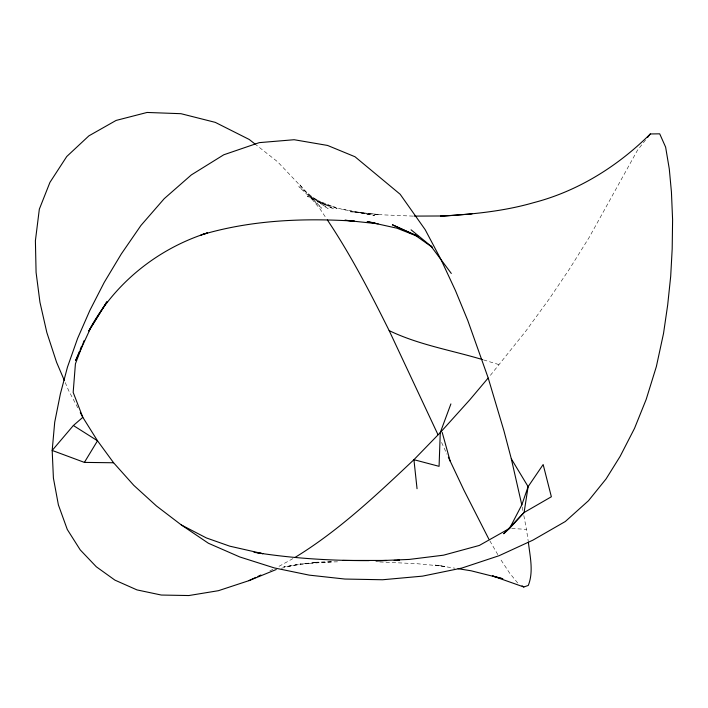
<?xml version="1.0" encoding="UTF-8"?>
<svg xmlns="http://www.w3.org/2000/svg" width="708" height="708" viewBox="0 0 708 708"><rect width="100%" height="100%" fill="white"/><g stroke="black" fill="none" stroke-linecap="round" stroke-linejoin="round"><path stroke-width="0.53" stroke-dasharray="3.54 2.66" d="M645.563 139.989L637.421 150.353L589.118 237.516L569.462 269.022L549.39 298.723L525.823 331.096L489.52 376.426M292.944 558.612L276.881 567.497M269.89 570.79L272.89 569.374M281.421 568.276L298.997 564.099L283.802 566.86L316.635 562.4L299.98 564.019L332.671 561.807L313.892 562.311L339.141 561.798M379.78 561.975L416.835 563.692L444.898 566.373L435.367 565.081L454.837 568.188M412.994 216.108L382.922 214.86L350.433 211.781L379.568 214.843L354.69 211.71L341.203 209.046L317.078 201.647L338.336 208.851L307.361 196.258L333.849 209.037L310.856 196.603L328.158 208.736L298.82 186.664L321.653 208.187L277.527 161.707L256.084 144.857M511.707 528.495L526.451 529.354L528.203 541.036M354.69 211.71L374.656 215.568L341.203 209.046M483.537 359.903L499.379 364.735M299.865 184.779L319.591 208.32L326.167 218.161M517.716 583.003L509.627 573.091L500.078 558.577M489.865 540.868L499.007 556.709M77.783 407.808L68.711 390.692L65.242 382.577M441.571 442.473L446.987 454.244M522.212 507.034L523.017 511.291M523.823 515.539L526.451 529.354"/><path stroke-width="1.06" d="M386.639 560.586L375.842 560.798L409.259 559.426L443.491 555.187L479.334 545.443L509.601 528.372L521.805 504.91L528.115 486.653L543.16 464.536L551.364 496.768L524.088 512.521L503.698 533.761L509.601 528.372L524.088 512.521L528.115 486.653L511.326 458.855L503.954 430.88L488.175 377.913L467.793 320.52L455.474 290.634L441.111 259.783L425.189 229.684L400.162 194.266L354.982 156.742L327.574 145.45L294.165 139.724L259.278 142.635L223.763 154.787L191.337 174.911L164.221 198.674L140.945 225.454L121.316 253.942L104.209 282.421L89.889 310.361L77.623 338.362L67.472 367.107L60.357 393.949L54.711 422.216L52.18 450.438L53.41 478.086L58.383 504.857L67.287 529.478L80.225 549.886L96.323 566.789L114.908 580.117L136.963 589.897L161.291 595.039L188.85 595.543L218.427 590.693L248.915 580.657L276.253 569.506M450.899 403.914L440.27 432.579L439.075 466.333L413.932 459.696C376.594 494.865 338.76 530.752 294.82 557.559M84.155 340.557L75.42 363.859L73.172 392.391L82.818 417.313L97.509 440.783L113.599 462.767L133.777 485.334L156.441 505.955L181.319 524.947L208.417 543.257L239.773 556.957L274.27 567.913L309.21 575.135L344.893 579.047L382.586 579.755L422.543 576.135L461.811 568.073L499.14 555.692L532.92 540.142L565.32 521.504L588.49 500.715L606.092 478.9L620.155 456.333L634.536 428.331L646.174 399.436L656.369 366.54L663.529 333.433L667.679 304.998L670.697 276.27L672.184 248.959L672.6 219.79L671.432 192.045L669.29 168.964L665.626 147.122L659.706 133.83L650.316 133.954C617.854 166.159 578.1 191.169 533.602 202.674C503.308 211.444 471.838 214.312 440.482 216.232L472.024 213.887M79.376 351.566L75.623 360.611L90.58 328.123L106.89 301.776L88.881 330.884M80.216 349.557L81.464 346.539M88.907 330.786C113.599 283.97 157.194 248.818 207.515 232.897L200.992 234.968C250.517 220.126 302.741 217.878 354.062 221.126M84.394 462.395L97.509 440.783L73.367 425.517L52.18 450.438L84.394 462.395L113.599 462.767M647.599 137.405L650.316 133.954M488.113 378.09L469.811 399.799L440.27 432.579L413.932 459.696L417.047 488.724M73.367 425.517L82.818 417.313L80.296 412.56M248.915 580.657L255.907 577.365M257.907 576.427L260.898 575.02M458.085 568.701L471.068 570.781L502.822 578.763L492.432 575.896L523.814 586.985L528.283 585.445C533.779 571.675 529.973 556.338 528.363 542.098M397.436 560.373L399.595 560.329L394.152 560.382M342.734 560.435L386.541 560.453M414.074 216.099L443.296 215.975M369.134 560.621C330.627 560.745 292.077 558.373 254.022 552.302M354.266 220.976L344.858 220.259L378.125 223.799M257.809 552.93L262.872 553.683L229.746 546.169L206.373 537.938L181.319 524.947M375.267 223.055L367.16 221.613L396.905 228.18L418.41 236.676M482.475 359.584C451.288 350.186 418.791 344.885 389.17 330.618C370.337 292.802 350.903 255.092 327.361 219.958M418.455 236.578L392.4 224.781L416.711 235.808M522.07 585.843L523.814 586.985M414.844 234.976L431.871 247.021M255.225 144.184L249.225 139.467L215.276 122.369L180.991 113.696L147.078 112.457L116.103 120.431L88.898 135.847L66.756 156.503L49.932 182.39L39.329 209.187L35.4 240.729L36.081 272.394L39.949 302.236L46.825 332.477L56.578 362.284L64.375 380.55M432.243 247.127L430.827 245.977L451.315 273.456M411.065 229.826L431.154 246.234M488.794 539.009L463.952 490.219L448.341 457.182M389.17 330.618L437.96 434.632M442.208 432.42L450.146 461.103M511.326 458.855L521.805 504.91"/></g></svg>
